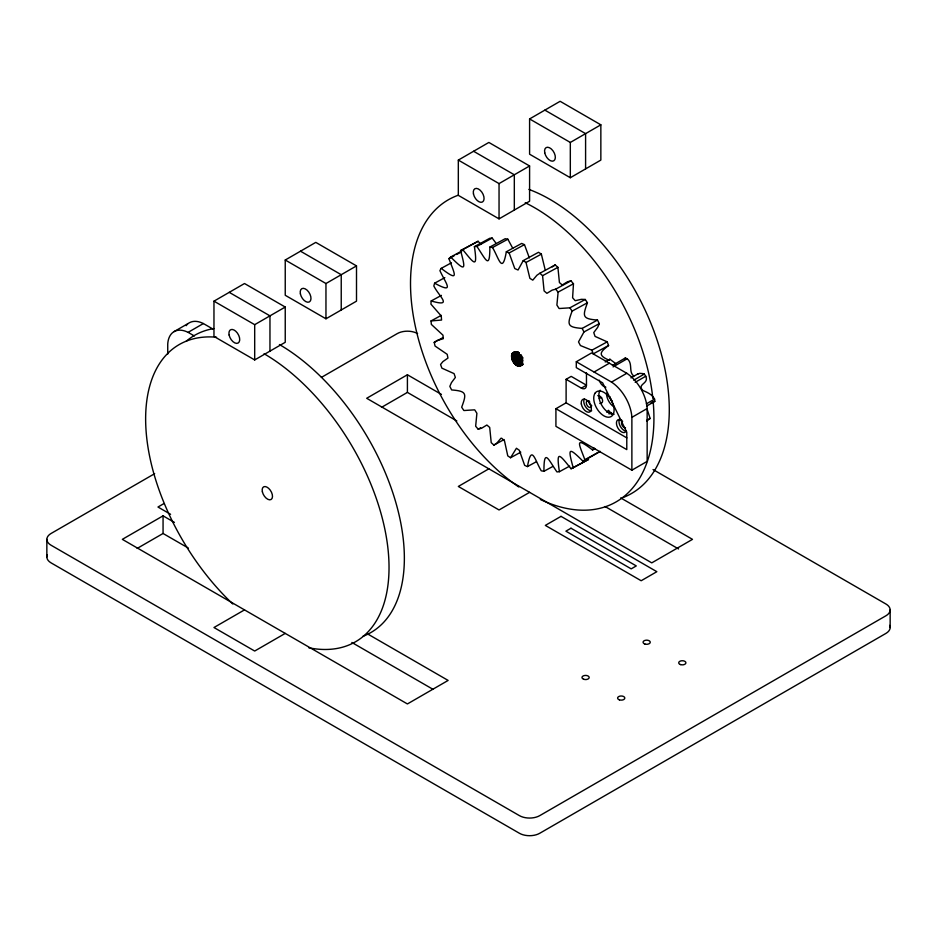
<?xml version="1.0" encoding="UTF-8"?>
<svg xmlns="http://www.w3.org/2000/svg" width="937" height="937" viewBox="0 0 937 937"><rect width="100%" height="100%" fill="white"/><g stroke="black" fill="none" stroke-linecap="round" stroke-linejoin="round"><path stroke-width="1.41" d="M511.52 356.365C512.527 346.877 523.865 356.482 522.26 362.408C522.623 365.453 519.039 367.398 516.674 365.43C515.081 364.446 513.839 362.947 512.949 361.319C510.009 357.196 512.527 353.647 517.915 352.886M441.409 295.389L431.184 300.953L430.926 304.127L441.245 315.98L441.561 320.044L431.043 320.934L431.348 324.413L442.99 335.2L443.201 338.761L437.204 340.482L434.218 342.392L435.049 346.034L447.183 354.315L447.956 358.075L442.908 361.6L440.554 364.493L441.901 368.159L454.058 373.617L455.37 377.424L451.458 382.636L449.83 386.384L451.634 389.944C466.884 391.116 466.696 393.563 461.683 407.232L463.874 410.535L474.696 409.832L476.898 413.299L475.656 426.241L478.151 429.158L481.63 428.221L486.877 425.023L489.7 427.448L491.222 442.662L493.916 445.098L504.141 439.535M512.738 248.258L507.854 239.204L505.184 238.712L489.852 247.063C489.922 271.027 485.425 258.764 476.863 246.419L474.403 246.654C477.765 269.224 474.286 263.777 462.737 249.617L460.582 250.566C465.818 269.903 465.935 272.269 450.697 257.031L448.94 258.659C454.679 274.248 459.915 282.751 441.198 268.369L439.898 270.606C445.532 283.103 455.651 294.569 434.616 283.197L433.819 285.961C439.055 296.584 453.613 307.465 431.184 300.953M493.916 445.098L496.868 443.107L501.002 438.2L501.763 438.329L504.516 440.94L507.772 455.886L510.56 457.724L516.428 448.261L519.321 450.287L524.661 465.384L527.461 466.579C531.537 443.435 534.828 460.02 541.258 470.807L543.94 471.288C543.87 447.324 548.368 459.587 556.929 471.932L559.389 471.698L569.614 466.134M489.852 247.063L492.522 247.544C498.964 258.331 502.255 274.916 506.331 251.772L509.131 252.967L514.776 268.568L518.056 270.008L523.221 260.627L526.02 262.465L529.885 278.348L532.79 280.151L536.924 275.244L539.876 273.253L542.57 275.689L544.092 290.915L546.915 293.328L552.151 290.13L555.641 289.193L558.124 292.11L556.894 305.052L559.096 308.531L569.919 307.816L572.109 311.119C567.096 324.788 566.908 327.236 582.158 328.407L597.49 320.067L599.293 323.628L597.665 327.376L593.753 332.588L595.065 336.395L607.223 341.853L608.57 345.519C599.985 352.066 597.56 355.228 608.898 360.124M539.876 273.253L555.208 264.913L557.902 267.338L559.424 282.564L562.247 284.989L567.482 281.779L570.973 280.842L573.467 283.77L572.601 297.743L575.213 300.695L581.362 299.325L585.25 299.465L587.44 302.768C582.427 316.448 582.24 318.896 597.49 320.067M599.293 323.628L583.962 331.967L578.504 341.911L580.436 345.554L591.891 350.192L593.238 353.858L608.57 345.519M606.836 412.257L608.429 410.324L612.657 414.833M559.389 471.698C556.028 449.128 559.506 454.574 571.055 468.734L573.21 467.786C567.974 448.448 567.845 446.082 583.095 461.32L584.852 459.704C579.113 444.103 573.877 435.6 592.594 449.983L593.894 447.745M600.195 390.214L599.879 390.694A14.395 8.316 60 0 0 602.046 405.733A14.395 8.316 60 0 0 614.098 414.283M624.522 359.058L625.354 357.981L627.181 358.766C633.189 363.392 628.294 372.071 633.775 375.971M637.277 374.39L639.748 373.336L642.782 373.605L644.316 374.074L645.769 376.217C649.341 383.924 636.68 383.783 642.77 390.413C646.87 392.275 652.175 394.184 654.576 399.115L654.811 401.364L651.074 402.781M608.792 360.276L609.917 359.246L615.925 363.708M647.174 409.422L650.126 418.452L646.647 420.83M552.256 266.893L555.208 264.913M213.964 301.164L244.51 283.524L285.235 307.043L285.235 342.31L254.688 359.937L213.964 336.43L213.964 301.164L254.688 324.67L285.235 307.043M285.235 260.017L315.781 242.378L356.505 265.897L356.505 301.164L325.959 318.791L285.235 295.284L285.235 260.017L325.959 283.524L356.505 265.897M458.322 160.086L488.868 142.447L529.592 165.966L529.592 201.232L499.046 218.871L458.322 195.353L458.322 160.086L499.046 183.593L529.592 165.966M529.592 118.94L560.127 101.301L600.851 124.82L600.851 160.086L570.317 177.725L529.592 154.207L529.592 118.94L570.317 142.447L600.851 124.82M174.095 331.604L189.368 322.785A30.898 17.838 60 0 1 203.376 323.546L213.343 329.297M167.735 354.116L167.735 344.113A30.898 17.838 60 0 1 188.103 332.366L203.376 323.546M154.664 473.665L51.066 533.481A14.395 8.316 0 0 0 51.066 545.229L519.403 815.623A14.395 8.316 0 0 0 539.771 815.623L885.933 615.773A14.395 8.316 0 0 0 885.933 604.014L653.03 469.542M321.426 377.388L397.229 333.619A14.395 8.316 0 0 1 417.597 333.619M163.998 503.544L157.966 507.022L170.593 514.308M174.399 522.389L163.061 515.842L122.337 539.349L407.408 703.945L448.132 680.426L367.527 633.892M441.421 394.407L407.408 374.765L366.683 398.284L651.765 562.868L692.49 539.349L620.692 497.91M137.142 548.438L163.061 533.481L188.407 548.11M381.5 407.361L407.408 392.404L456.823 420.936M555.922 408.708L626.783 449.619L626.783 432.203L602.632 382.846L576.29 367.632L576.29 361.752L591.563 352.944L626.783 373.277A30.898 17.838 60 0 1 647.151 408.544L647.151 461.379L631.878 470.198L555.922 426.347L555.922 408.708L566.112 402.828L626.841 437.895M566.112 402.828L566.112 379.321L571.195 376.381L586.468 385.201L586.468 372.785M605.22 361.951L609.917 359.246M594.07 372.024L609.343 363.205M612.423 365.442L625.354 357.981M613.079 366.906L627.181 358.766M581.373 388.141L586.468 385.201A7.203 4.158 60 0 1 581.373 388.141L566.112 379.321M576.29 361.752L611.51 382.097L626.783 373.277M630.929 377.892L637.98 373.828M633.74 380.176L644.316 374.074M635.192 382.319L645.769 376.217M244.51 609.893L213.964 627.521L254.688 651.039L285.235 633.4M488.868 468.816L458.322 486.455L499.046 509.962L529.592 492.335M646.354 403.87L654.576 399.115M646.589 406.108L654.811 401.364M631.878 470.198L631.878 417.363L647.151 408.544M646.6 420.479L650.126 418.452M460.582 250.566L478.069 241.277L481.009 244.346M462.737 249.617L478.069 241.277M450.697 257.031L460.922 251.467M448.94 258.659L454.047 255.871M456.6 254.477L461.707 251.702M474.403 246.654L489.735 238.303L492.194 238.068L495.72 242.812M476.863 246.419L492.194 238.068M441.198 268.369L451.423 262.805M492.522 247.544L507.854 239.204M434.616 283.197L444.829 277.633M506.331 251.772L521.663 243.433L524.462 244.627L529.346 257.909M509.131 252.967L524.462 244.627M523.221 260.627L538.552 252.276L541.352 254.126L545.217 270.008M526.02 262.465L541.352 254.126M431.043 320.934L441.268 315.371M542.57 275.689L557.902 267.338M434.218 342.392L443.154 337.519M555.641 289.193L570.973 280.842M558.124 292.11L573.467 283.77M569.919 307.816L585.25 299.465M572.109 311.119L587.44 302.768M512.551 353.015L515.104 351.633M512.352 353.249L514.905 351.867M512.176 353.518L514.729 352.125M512.012 353.799L515.854 351.715M511.883 354.116L515.713 352.019M511.766 354.444L516.873 351.656M511.672 354.795L516.779 352.007M511.602 355.158L517.985 351.68M511.555 355.545L517.938 352.066M511.52 355.955L517.915 352.476M511.543 356.798L519.203 352.617M511.59 357.231L519.25 353.062M511.649 357.676L519.321 353.507M511.743 358.133L519.403 353.963M511.848 358.59L519.52 354.42M511.989 359.047L519.648 354.877M512.141 359.515L521.077 354.643M512.305 359.972L519.976 355.802M512.504 360.429L521.452 355.556M512.715 360.874L521.663 356.013M512.949 361.319L521.886 356.447M513.195 361.752L520.855 357.583M513.453 362.174L522.401 357.313M513.734 362.584L522.67 357.723M514.026 362.982L522.963 358.11M514.331 363.357L521.991 359.187M514.636 363.72L522.307 359.55M514.963 364.06L522.635 359.89M515.291 364.388L522.963 360.206M515.631 364.68L522.026 361.202M515.982 364.962L522.366 361.483M516.334 365.207L522.717 361.729M516.674 365.43L521.792 362.654M517.025 365.629L522.143 362.853M517.376 365.805L522.495 363.017M517.728 365.945L522.846 363.158M518.079 366.051L521.909 363.966M518.419 366.133L522.249 364.048M518.747 366.191L522.588 364.106M519.075 366.215L522.905 364.13M519.695 366.168L522.553 364.716M520.269 366.004L522.834 364.622M591.891 350.192L607.223 341.853M478.151 429.158L480.704 427.776M510.56 457.724L520.785 452.173M608.991 413.931L611.556 412.538M527.461 466.579L536.397 461.707M543.94 471.288L552.889 466.427M592.594 449.983L595.147 448.589M584.852 459.704L600.184 451.353L583.095 461.32M571.055 468.734L588.541 459.446L573.21 467.786M599.797 403.46C605.361 403.624 601.683 394.91 597.771 395.66M599.223 398.272L601.566 397.698M544.865 110.121L585.59 133.64L585.59 168.906M473.595 151.267L514.319 174.786L514.319 210.052M300.508 251.198L341.232 274.705L341.232 309.983M605.068 506.519L678.552 548.941M229.237 292.344L269.961 315.851L269.961 351.129M188.103 332.366L194.334 335.961M351.843 642.466L432.929 689.281M582.158 328.407L583.962 331.967M890.15 609.893L890.15 627.532M570.317 142.447L570.317 177.725M499.046 183.593L499.046 218.871M407.408 374.765L407.408 392.404M325.959 283.524L325.959 318.791M254.688 324.67L254.688 359.937M163.061 515.842L163.061 533.481M46.85 539.349L46.85 556.988M47.342 554.833A14.395 8.316 0 0 0 51.066 562.868L519.403 833.262A14.395 8.316 0 0 0 539.771 833.262L885.933 633.4A14.395 8.316 0 0 0 889.658 625.377M279.413 344.535A172.783 96.851 59 0 1 396 503.075A172.783 96.851 59 0 1 362.771 636.387M186.217 341.267A172.783 96.851 59 0 1 213.87 328.571M264.082 353.741A172.783 96.851 59 0 1 386.899 540.555A172.783 96.851 59 0 1 308.8 647.783M232.798 603.99A172.783 96.851 59 0 1 145.949 428.935A172.783 96.851 59 0 1 216.529 337.226M186.135 325.678A30.898 17.838 60 0 1 187.623 324.05M614.145 406.974A10.799 6.231 60 0 1 606.567 393.153M612.458 401.551A10.799 6.231 60 0 1 611.674 400.38M611.311 399.783A10.799 6.231 60 0 1 610.655 398.53M610.362 397.897A10.799 6.231 60 0 1 609.87 396.609M653.136 401.317A172.783 101.746 61.4 0 1 540.344 499.468M518.77 486.971A172.783 101.746 61.4 0 1 415.021 324.905A172.783 101.746 61.4 0 1 458.017 195.306M525.235 202.743A172.783 101.746 61.4 0 1 652.855 398.483M528.89 189.403A172.783 101.746 61.4 0 1 659.098 346.374A172.783 101.746 61.4 0 1 623.023 497.547M591.727 405.85A3.596 2.073 60 0 1 588.893 400.731M626.349 430.692A7.203 4.158 60 0 1 620.317 431.032A7.203 4.158 60 0 1 616.499 422.224A7.203 4.158 60 0 1 621.863 420.35M611.51 382.097A30.898 17.838 60 0 1 631.878 417.363M626.326 431.125A7.203 4.158 60 0 1 620.481 426.628A7.203 4.158 60 0 1 619.509 419.307M625.494 427.811A3.596 2.073 60 0 1 621.957 424.965A3.596 2.073 60 0 1 622.66 421.287M605.864 387.18A7.203 4.158 60 0 1 599.212 380.153M591.68 410.734A7.203 4.158 60 0 1 585.367 406.494A7.203 4.158 60 0 1 584.442 398.729M591.376 405.288A3.596 2.073 60 0 1 589.068 407.267A3.596 2.073 60 0 1 586.304 402.875A3.596 2.073 60 0 1 588.846 401.27M589.186 401.493A3.596 2.073 60 0 1 589.818 402.055M595.112 393.153L594.784 393.634A14.395 8.316 60 0 0 603.92 415.864A14.395 8.316 60 0 0 613.044 404.175L612.376 402.465A14.395 8.316 60 0 0 595.452 392.685L595.112 393.153M561.017 516.357L545.334 525.399L641.177 580.741L656.849 571.687L561.017 516.357M570.996 528.222L565.901 531.162L631.198 568.864L636.293 565.925L570.996 528.222M680.461 664.579A3.596 2.073 0 0 0 685.907 662.822A3.596 2.073 0 0 0 680.543 660.983A3.596 2.073 0 0 0 680.461 664.579M644.843 644.012A3.596 2.073 0 0 0 650.266 642.243A3.596 2.073 0 0 0 644.902 640.416A3.596 2.073 0 0 0 644.843 644.012M583.716 679.266A3.596 2.073 0 0 0 589.186 677.533A3.596 2.073 0 0 0 583.856 675.671A3.596 2.073 0 0 0 583.716 679.266M619.416 699.869A3.596 2.073 0 0 0 624.815 698.065A3.596 2.073 0 0 0 619.416 696.261A3.596 2.073 0 0 0 619.416 699.869M262.372 491.808A7.344 4.111 59 0 0 271.074 499.503A7.344 4.111 59 0 0 268.544 488.247A7.344 4.111 59 0 0 262.372 491.808M581.315 403.941A7.203 4.158 60 0 0 589.654 412.034A7.203 4.158 60 0 0 587.944 401.059A7.203 4.158 60 0 0 581.315 403.941M473.466 193.947A7.637 4.404 60 0 0 482.496 201.97A7.637 4.404 60 0 0 480.084 190.152A7.637 4.404 60 0 0 473.466 193.947M544.737 152.801A7.637 4.404 60 0 0 553.767 160.824A7.637 4.404 60 0 0 551.354 149.006A7.637 4.404 60 0 0 544.737 152.801M300.39 293.878A7.637 4.404 60 0 0 309.409 301.89A7.637 4.404 60 0 0 306.996 290.072A7.637 4.404 60 0 0 300.39 293.878M229.12 335.024A7.637 4.404 60 0 0 238.139 343.036A7.637 4.404 60 0 0 235.737 331.218A7.637 4.404 60 0 0 229.12 335.024"/></g></svg>
